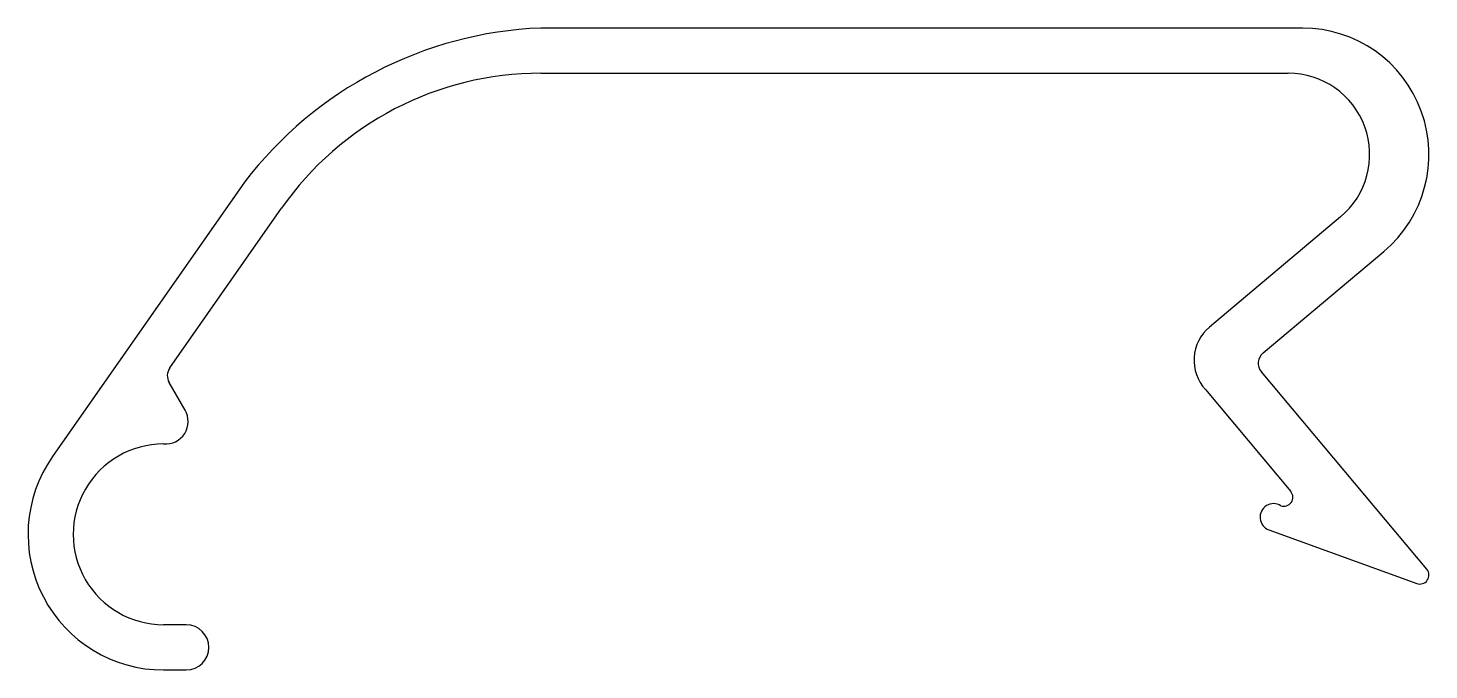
# Model space of a CAD drawing. Extents: x 424.8 to 455.8, y 237.1 to 251.3.
import ezdxf

# ---------------------------------------------------------------- set-up
doc = ezdxf.new("R2010")
doc.units = 0
doc.layers.get('0').update_dxf_attribs({"linetype": 'CONTINUOUS'})

msp = doc.modelspace()

# ---------------------------------------------------------------- linework, layer by layer
for p, q in [((453.018, 251.298), (436.162, 251.298)), ((436.162, 250.298), (452.705, 250.298)), ((429.609, 247.887), (425.36, 241.819)), ((427.954, 243.779), (430.428, 247.313)), ((453.862, 247.119), (450.96, 244.684)), ((452.146, 244.113), (454.818, 246.354)), ((455.771, 239.326), (452.109, 243.69)), ((428.292, 242.848), (427.94, 243.457)), ((450.869, 243.302), (452.76, 241.047)), ((452.277, 240.197), (455.549, 239.01)), ((428.319, 238.098), (427.818, 238.098)), ((427.818, 237.098), (428.319, 237.098))]:
    msp.add_line(p, q)
for centre, radius, start, end in [((436.51, 242.629), 8.676, 92.3007, 142.6996), ((453.018, 248.499), 2.799, 309.9997, 90.0001), ((436.162, 243.298), 7, 90.0002, 145.0001), ((452.705, 248.498), 1.8, 310.0001, 90), ((451.576, 243.95), 0.958, 129.9999, 222.5098), ((452.339, 243.883), 0.3, 130.0041, 219.9999), ((428.2, 243.607), 0.3, 144.9974, 209.9997), ((427.863, 242.594), 0.498, 264.7839, 30.6212), ((427.818, 240.098), 3, 145, 270), ((427.818, 240.098), 2, 89.9907, 270), ((452.606, 240.919), 0.2, 250.8662, 39.5944), ((452.379, 240.478), 0.299, 57.3949, 250.1139), ((455.617, 239.198), 0.2, 250.0679, 39.9353), ((428.319, 237.598), 0.5, 270, 90)]:
    msp.add_arc(centre, radius, start, end)

doc.saveas('drawing.dxf')
